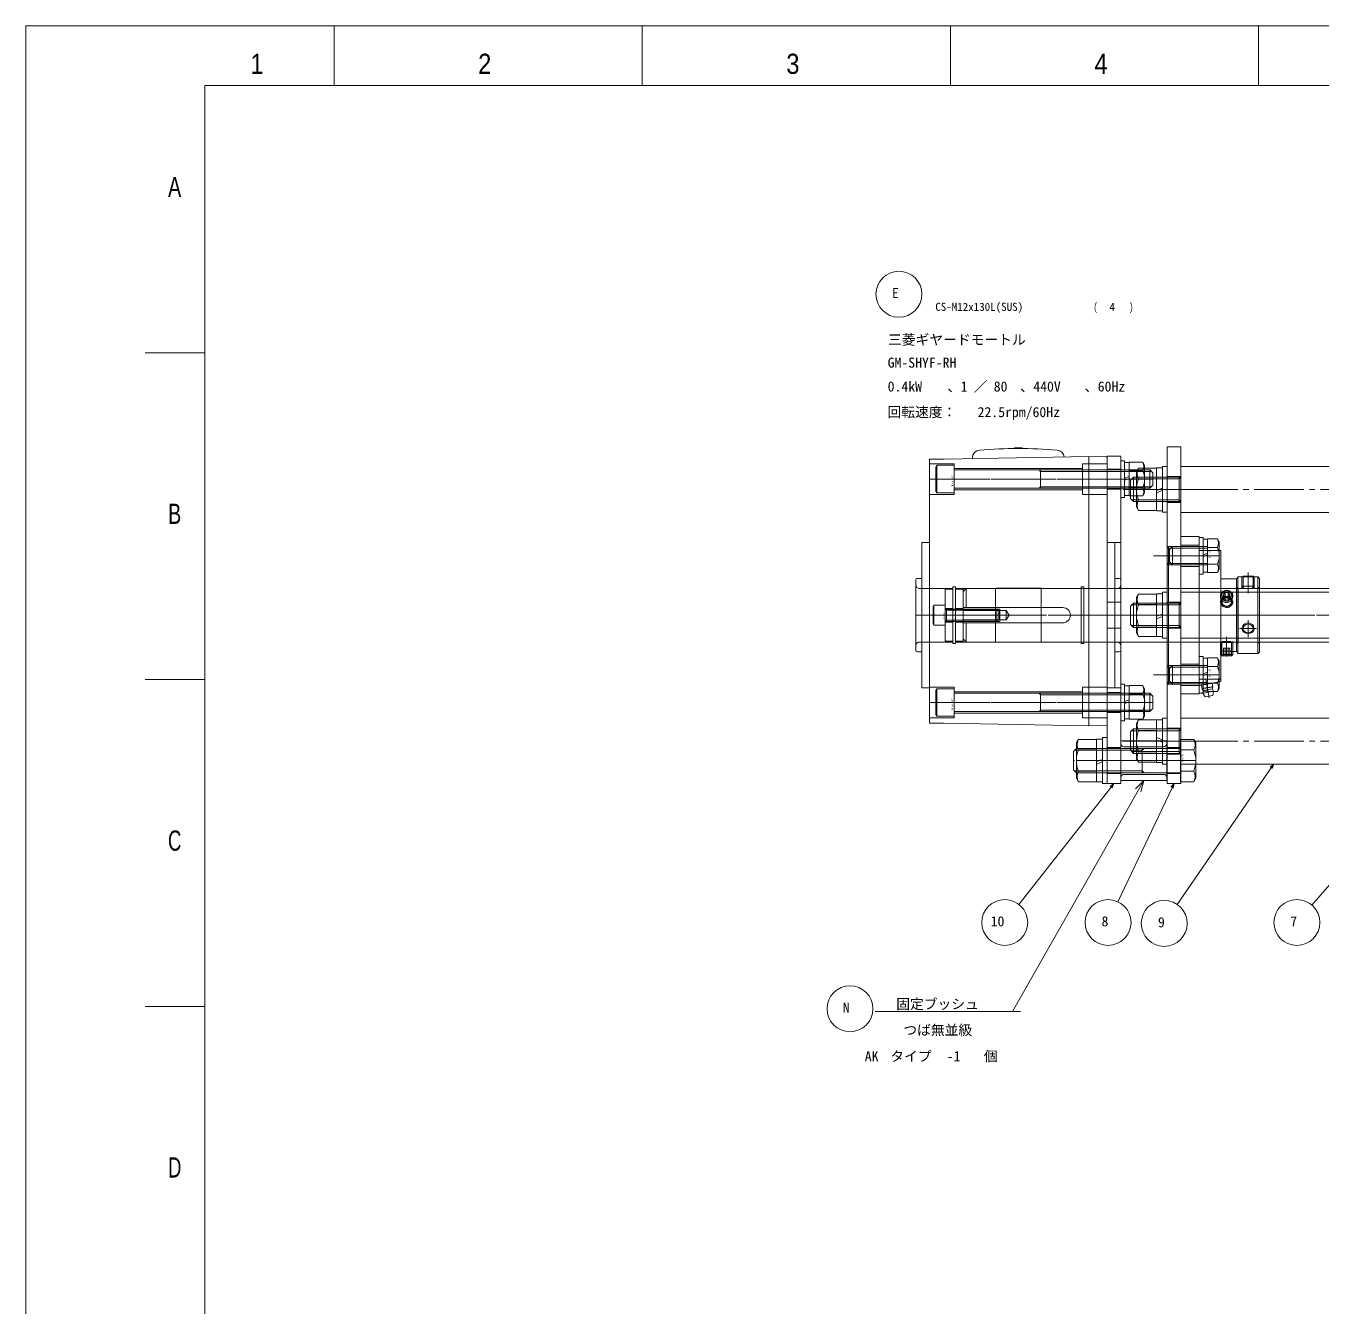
# Model space of a CAD drawing. Units: millimetres at full size. Extents: x -19442 to 19442, y -5866 to 5866.
# Drawn here: x 11191 to 12038, y -1319 to -482 of the extents above; entities that cross this region are included whole.
import ezdxf
from ezdxf.enums import TextEntityAlignment as Align

# ---------------------------------------------------------------- set-up
doc = ezdxf.new("R2010")
doc.units = ezdxf.units.MM
doc.header["$LTSCALE"] = 3.6
doc.linetypes.add('CHAIN2', pattern=[12, 9, -1, 1, -1])
for name, color, linetype, lineweight in [('0-5_08_DIM', 3, 'Continuous', 9), ('0-6_0', 2, 'Continuous', 9), ('0-8_03_かくれ線', 5, 'Continuous', 9), ('0-9_04_中心線', 4, 'CHAIN2', 9), ('0-C_01_外形線', 134, 'Continuous', 9), ('0-D_02_細線', 6, 'Continuous', 9), ('1-2_Defpoints', 134, 'Continuous', 9), ('1-3_99_図枠', 134, 'Continuous', 9)]:
    doc.layers.add(name, color=color, linetype=linetype, lineweight=lineweight)
doc.layers.add('0-A_07_TEXT', color=2, linetype='Continuous')
doc.styles.add('ＭＳ ゴシック', font='')
doc.styles.add('ＭＳ Ｐゴシック', font='')
doc.styles.get('ＭＳ ゴシック').set_extended_font_data('MS Gothic')
doc.styles.get('ＭＳ Ｐゴシック').set_extended_font_data('MS PGothic')

# ---------------------------------------------------------------- blocks, each defined once
blk = doc.blocks.new('U33')
at = {"layer": '0-A_07_TEXT', "color": 13, "style": 'ＭＳ ゴシック', "width": 0.65}
for s, p in [('(', (44.945, 0.948)), (')', (54.715, 0.948))]:
    blk.add_text(s, height=2.199, dxfattribs=at).set_placement(p, align=Align.BOTTOM_LEFT)
blk = doc.blocks.new('GM-SHYF-RH 0.4kW、1／160、＊＊V、60Hzc_1')
at = {"layer": '0-6_0'}
for p, q in [((0, -15.771), (0, 72.01)), ((12, 72.22), (106.5, 70.57)), ((106.5, 70.57), (116, 70.57)), ((116, 70.57), (116, -15.771)), ((121, 47.5), (116, 47.5)), ((121, 47.5), (121, -47.5)), ((124, 24), (121, 24)), ((125, -23), (125, 23)), ((12, -15.771), (12, -103.763)), ((116, -15.771), (116, -102.113)), ((124, -24), (121, -24)), ((121, -47.5), (116, -47.5)), ((0.5, -103.562), (12, -103.763)), ((12, -103.762), (106.5, -102.113)), ((55.5, -109.5), (55.5, -108.989)), ((55.5, -109.5), (60.5, -109.5)), ((60.5, -109.5), (60.5, -108.989)), ((88, -102.939), (88, -102.436)), ((106.5, -102.113), (116, -102.113))]:
    blk.add_line(p, q, dxfattribs=at)
for points in [[(0, 72.01), (12, 72.22), (12, -15.771)], [(0, -15.771), (0, -103.053), (0.5, -103.562)]]:
    blk.add_lwpolyline(points, dxfattribs=at)
for centre, radius, start, end in [((124, 23), 1, 0, 90), ((124, -23), 1, 270, 0), ((33, -102.939), 5, 186.2447, 265.13859), ((58, 191), 300, 265.13859, 270), ((58, 191), 300, 270, 274.86141), ((83, -102.939), 5, 274.86141, 0)]:
    blk.add_arc(centre, radius, start, end, dxfattribs=at)
at = {"layer": '0-8_03_かくれ線'}
for p, q in [((16, 64), (100, 64)), ((-5, -47.5), (-5, 47.5)), ((-5, 47.5), (0, 47.5)), ((16, 50), (100, 50)), ((-9, -23), (-9, 23)), ((-8, 24), (-5, 24)), ((15.25, 17.5), (-6.5, 17.5)), ((17, 18.5), (15.25, 18.5)), ((15.25, 18.5), (15.25, -18.5)), ((17, 18.5), (17, -18.5)), ((17, 17.5), (43, 17.5)), ((43, 17.7), (73, 17.7)), ((73, 17.7), (73, -17.7)), ((73, 17.5), (99, 17.5)), ((99, 18.5), (100.75, 18.5)), ((99, 18.5), (99, -18.5)), ((100.75, 18.5), (100.75, -18.5)), ((100.75, 17.5), (122.5, 17.5)), ((-8, -24), (-5, -24)), ((15.25, -17.5), (-6.5, -17.5)), ((17, -18.5), (15.25, -18.5)), ((17, -17.5), (43, -17.5)), ((73, -17.5), (99, -17.5)), ((99, -18.5), (100.75, -18.5)), ((100.75, -17.5), (122.5, -17.5)), ((-5, -47.5), (0, -47.5)), ((16, -82), (100, -82)), ((16, -96), (100, -96))]:
    blk.add_line(p, q, dxfattribs=at)
for points in [[(0, 67), (16, 67), (16, 47), (0, 47)], [(116, 67), (100, 67), (100, 47), (116, 47)], [(43, 17.7), (43, -17.7), (73, -17.7)], [(0, -79), (16, -79), (16, -99), (0, -99)], [(116, -79), (100, -79), (100, -99), (116, -99)]]:
    blk.add_lwpolyline(points, dxfattribs=at)
for centre, radius, start, end in [((-8, 23), 1, 90, 180), ((-6.5, 20), 2.5, 180, 270), ((122.5, 20), 2.5, 270, 0), ((-6.5, -20), 2.5, 90, 180), ((-8, -23), 1, 180, 270), ((122.5, -20), 2.5, 0, 90)]:
    blk.add_arc(centre, radius, start, end, dxfattribs=at)
at = {"layer": '0-9_04_中心線'}
for p, q in [((-2.543, 57), (118.757, 57)), ((125, 0), (-9, 0)), ((-2.543, -89), (118.757, -89))]:
    blk.add_line(p, q, dxfattribs=at)
blk = doc.blocks.new('AM_BALLOON1')
at = {"layer": '0-5_08_DIM'}
blk.add_circle((0, 0), 5, dxfattribs=at)
blk = doc.blocks.new('_Open30')
at = {"layer": '0-5_08_DIM', "color": 4}
blk.add_line((0, 0), (-1, 0), dxfattribs=at)
blk.add_lwpolyline([(-1, 0.26795), (0, 0), (-1, -0.26795)], dxfattribs=at)

msp = doc.modelspace()

# ---------------------------------------------------------------- linework, layer by layer
at = {"layer": '0-5_08_DIM'}
for p, q in [((12005.171, -966.663), (11943.714, -1055.995)), ((11900.521, -979.27), (11840.232, -1056.015)), ((11940.339, -979.621), (11904.93, -1054.254)), ((12098.661, -979.179), (12031.722, -1056.468))]:
    msp.add_line(p, q, dxfattribs=at)
at = {"layer": '0-5_08_DIM', "color": 2}
msp.add_line((11746.234, -1126.022), (11841.343, -1126.022), dxfattribs=at)
msp.add_lwpolyline([(11918.173, -981.434), (11836.114, -1126.022), (11835.034, -1126.022)], dxfattribs=at)
at = {"layer": '0-6_0', "color": 134}
for p, q in [((11913.125, -790.647), (11913.125, -788.889)), ((11915.125, -792.647), (11913.125, -790.647)), ((11915.125, -792.647), (11915.125, -788.889)), ((11917.125, -792.647), (11915.125, -792.647)), ((11915.125, -858.919), (11913.125, -860.919)), ((11913.125, -872.919), (11913.125, -860.919)), ((11917.125, -858.919), (11915.125, -858.919)), ((11915.125, -874.919), (11915.125, -858.919)), ((11915.125, -874.919), (11913.125, -872.919)), ((11917.125, -874.919), (11915.125, -874.919)), ((11915.125, -941.192), (11913.125, -943.192)), ((11913.125, -943.192), (11913.125, -948.919)), ((11915.125, -941.192), (11915.125, -948.919)), ((11917.125, -941.192), (11915.125, -941.192)), ((12096.125, -964.192), (11956.125, -964.192))]:
    msp.add_line(p, q, dxfattribs=at)
for points in [[(11937.125, -756.911), (11937.125, -976.911), (11946.125, -976.911), (11946.125, -756.911)], [(11897.875, -762.911), (11897.875, -976.911), (11906.875, -976.911), (11906.875, -762.911)], [(11897.875, -762.911), (11897.875, -976.911), (11906.875, -976.911), (11906.875, -762.911)], [(11909.374, -765.911), (11906.874, -765.911), (11906.874, -789.911), (11909.374, -789.911)], [(12096.125, -769.647), (11946.125, -769.647), (11946.125, -799.647), (12096.125, -799.647)], [(12096.125, -851.919), (11946.125, -851.919), (11946.125, -881.919), (12096.125, -881.919)], [(11909.375, -911.911), (11906.875, -911.911), (11906.875, -935.911), (11909.375, -935.911)], [(11906.875, -974.911), (11936.875, -974.911), (11936.875, -948.911), (11906.875, -948.911)]]:
    msp.add_lwpolyline(points, close=True, dxfattribs=at)
msp.add_lwpolyline([(11946.125, -964.192), (11946.125, -934.192), (12096.125, -934.192), (12096.125, -964.192)], dxfattribs=at)
at = {"layer": '0-8_03_かくれ線'}
for p, q in [((11786.574, -768.911), (11785.874, -770.123)), ((11785.874, -770.123), (11785.874, -785.699)), ((11786.574, -768.911), (11786.574, -786.911)), ((11797.874, -768.911), (11786.574, -768.911)), ((11797.874, -768.911), (11797.874, -786.911)), ((11918.485, -770.782), (11917.125, -773.139)), ((11918.485, -770.782), (11922.875, -770.782)), ((11797.874, -771.911), (11922.374, -771.911)), ((11854.456, -772.911), (11853.456, -771.911)), ((11854.456, -771.911), (11854.456, -783.911)), ((11854.456, -772.911), (11922.374, -772.911)), ((11906.875, -771.411), (11897.875, -771.411)), ((11906.875, -771.411), (11897.875, -771.411)), ((11915.125, -776.647), (11913.125, -778.647)), ((11913.125, -788.889), (11913.125, -778.647)), ((11917.125, -777.847), (11913.925, -777.847)), ((11917.125, -776.647), (11915.125, -776.647)), ((11915.125, -788.889), (11915.125, -776.647)), ((11917.125, -788.881), (11917.125, -773.139)), ((11946.125, -776.647), (11917.125, -776.647)), ((11944.925, -777.847), (11917.125, -777.847)), ((11922.875, -777.71), (11918.485, -777.71)), ((11937.125, -776.139), (11946.125, -776.139)), ((11944.925, -776.647), (11944.925, -792.647)), ((11944.925, -777.847), (11946.125, -776.647)), ((11786.574, -786.911), (11785.874, -785.699)), ((11797.874, -786.911), (11786.574, -786.911)), ((11797.874, -783.911), (11922.374, -783.911)), ((11854.456, -782.911), (11853.456, -783.911)), ((11854.456, -782.911), (11922.374, -782.911)), ((11906.875, -784.411), (11897.875, -784.411)), ((11906.875, -784.411), (11897.875, -784.411)), ((11944.925, -791.447), (11917.125, -791.447)), ((11946.125, -792.647), (11917.125, -792.647)), ((11937.125, -793.139), (11946.125, -793.139)), ((11944.925, -791.447), (11946.125, -792.647)), ((11906.875, -819.411), (11897.875, -819.411)), ((11906.875, -819.411), (11897.875, -819.411)), ((11946.125, -821.02), (11958.125, -821.02)), ((11937.125, -821.919), (11946.125, -821.919)), ((11937.125, -822.02), (11946.125, -822.02)), ((11937.125, -823.02), (11946.125, -823.02)), ((11946.125, -821.911), (11938.125, -821.911)), ((11940.625, -822.02), (11938.625, -824.02)), ((11938.625, -832.02), (11938.625, -824.02)), ((11963.625, -823.02), (11939.625, -823.02)), ((11963.625, -822.02), (11940.625, -822.02)), ((11940.625, -834.02), (11940.625, -822.02)), ((11971.125, -824.511), (11958.125, -824.511)), ((11937.125, -833.02), (11946.125, -833.02)), ((11937.125, -834.02), (11946.125, -834.02)), ((11940.625, -834.02), (11938.625, -832.02)), ((11963.625, -833.02), (11939.625, -833.02)), ((11963.625, -834.02), (11940.625, -834.02)), ((11946.125, -835.02), (11958.125, -835.02)), ((11986.025, -849.411), (11986.025, -841.911)), ((11986.791, -849.411), (11986.791, -841.911)), ((11993.258, -849.411), (11993.258, -841.911)), ((11994.025, -841.911), (11994.025, -849.411)), ((11805.876, -849.411), (11803.876, -851.411)), ((11803.876, -851.411), (11803.876, -882.411)), ((12183.877, -849.411), (11805.876, -849.411)), ((11805.876, -861.911), (11805.876, -849.411)), ((11946.125, -851.911), (11946.125, -881.911)), ((11958.125, -851.911), (11958.125, -881.911)), ((11972.025, -854.044), (11972.025, -855.049)), ((11972.125, -851.911), (11972.125, -881.911)), ((11974.004, -853.661), (11975.014, -852.145)), ((11975.014, -855.176), (11974.004, -853.661)), ((11974.004, -856.161), (11975.014, -854.645)), ((11975.014, -852.145), (11977.035, -852.145)), ((11975.014, -854.645), (11975.014, -852.145)), ((11975.014, -855.176), (11977.035, -855.176)), ((11975.014, -857.676), (11975.014, -855.176)), ((11977.035, -852.145), (11978.045, -853.661)), ((11978.045, -853.661), (11977.035, -855.176)), ((11977.035, -854.645), (11978.045, -856.161)), ((11977.035, -857.676), (11977.035, -855.176)), ((11978.045, -856.161), (11978.045, -853.661)), ((11980.025, -855.05), (11980.025, -854.044)), ((11982.525, -851.911), (11982.525, -881.911)), ((11982.525, -851.911), (11982.525, -881.911)), ((11983.391, -851.911), (11983.391, -881.911)), ((11983.525, -849.411), (11983.525, -884.411)), ((11994.025, -847.911), (11986.025, -847.911)), ((11987.525, -849.411), (11986.025, -847.911)), ((11992.525, -849.411), (11994.025, -847.911)), ((11996.525, -849.411), (11997.525, -848.411)), ((11996.525, -849.411), (11996.525, -884.411)), ((11996.525, -851.911), (11996.525, -881.911)), ((11997.525, -881.911), (11997.525, -851.911)), ((11784.624, -860.411), (11784.124, -861.277)), ((11784.124, -861.277), (11784.124, -872.545)), ((11784.624, -860.411), (11784.624, -873.411)), ((11792.124, -860.411), (11784.624, -860.411)), ((11792.124, -860.411), (11792.124, -873.411)), ((11792.124, -862.411), (11797.124, -862.411)), ((11792.874, -863.661), (11792.124, -862.911)), ((11792.874, -862.911), (11792.874, -870.911)), ((11792.874, -863.661), (11826.674, -863.661)), ((11798.876, -862.411), (11803.876, -862.411)), ((11868.876, -861.911), (11803.876, -861.911)), ((11827.877, -862.911), (11803.877, -862.911)), ((11825.924, -862.911), (11825.924, -870.911)), ((11827.124, -864.111), (11827.124, -869.711)), ((11827.877, -870.911), (11827.877, -862.911)), ((11831.877, -863.911), (11833.879, -866.911)), ((11906.875, -858.411), (11897.875, -858.411)), ((11906.875, -858.411), (11897.875, -858.411)), ((11946.125, -858.919), (11917.125, -858.919)), ((11944.925, -860.119), (11917.125, -860.119)), ((11937.125, -858.411), (11946.125, -858.411)), ((11944.925, -858.919), (11944.925, -874.919)), ((11944.925, -860.119), (11946.125, -858.919)), ((11977.035, -857.676), (11975.014, -857.676)), ((11978.045, -856.161), (11977.035, -857.676)), ((11784.624, -873.411), (11784.124, -872.545)), ((11792.874, -870.161), (11792.124, -870.911)), ((11792.124, -871.411), (11797.124, -871.411)), ((11792.874, -870.161), (11826.674, -870.161)), ((11798.876, -871.411), (11803.876, -871.411)), ((11831.877, -869.911), (11803.877, -869.911)), ((11827.877, -870.911), (11803.877, -870.911)), ((11868.876, -871.911), (11803.877, -871.911)), ((11805.876, -871.911), (11805.876, -884.411)), ((11833.879, -866.911), (11831.877, -869.911)), ((11792.124, -873.411), (11784.624, -873.411)), ((11906.875, -875.411), (11897.875, -875.411)), ((11906.875, -875.411), (11897.875, -875.411)), ((11944.925, -873.719), (11917.125, -873.719)), ((11946.125, -874.919), (11917.125, -874.919)), ((11937.125, -875.411), (11946.125, -875.411)), ((11944.925, -873.719), (11946.125, -874.919)), ((11803.876, -882.411), (11805.876, -884.411)), ((12186.125, -884.411), (11805.876, -884.411)), ((11972.025, -884.411), (11972.408, -884.794)), ((11972.025, -890.636), (11972.025, -884.411)), ((11972.792, -884.411), (11972.408, -884.794)), ((11979.641, -884.794), (11972.408, -884.794)), ((11972.792, -890.52), (11972.792, -884.411)), ((11974.004, -888.411), (11974.004, -893.411)), ((11978.045, -888.411), (11974.004, -888.411)), ((11975.014, -888.411), (11975.014, -893.411)), ((11977.035, -888.411), (11977.035, -893.411)), ((11978.045, -888.411), (11978.045, -893.411)), ((11979.641, -884.794), (11979.258, -884.411)), ((11979.258, -890.52), (11979.258, -884.411)), ((11979.641, -884.794), (11980.025, -884.411)), ((11980.025, -890.636), (11980.025, -884.411)), ((11996.525, -884.411), (11997.525, -885.411)), ((11972.025, -890.636), (11972.112, -890.621)), ((11972.025, -890.636), (11972.025, -892.644)), ((11972.025, -892.644), (11972.125, -892.744)), ((11972.025, -892.644), (11972.125, -892.644)), ((11976.264, -890.298), (11975.912, -890.297)), ((11937.125, -899.802), (11946.125, -899.802)), ((11937.125, -900.802), (11946.125, -900.802)), ((11940.625, -899.802), (11938.625, -901.802)), ((11938.625, -909.802), (11938.625, -901.802)), ((11963.625, -900.802), (11939.625, -900.802)), ((11963.625, -899.802), (11940.625, -899.802)), ((11940.625, -911.802), (11940.625, -899.802)), ((11958.125, -898.802), (11946.125, -898.802)), ((11786.575, -914.911), (11785.875, -916.123)), ((11786.575, -914.911), (11786.575, -932.911)), ((11797.875, -914.911), (11786.575, -914.911)), ((11797.875, -914.911), (11797.875, -932.911)), ((11906.875, -914.411), (11897.875, -914.411)), ((11906.875, -914.411), (11897.875, -914.411)), ((11937.125, -910.802), (11946.125, -910.802)), ((11937.125, -911.802), (11946.125, -911.802)), ((11937.125, -911.902), (11946.125, -911.902)), ((11940.625, -911.802), (11938.625, -909.802)), ((11963.625, -910.802), (11939.625, -910.802)), ((11963.625, -911.802), (11940.625, -911.802)), ((11958.125, -912.802), (11946.125, -912.802)), ((11971.125, -908.642), (11958.125, -908.642)), ((11958.125, -912.802), (11971.125, -910.487)), ((11960.002, -914.926), (11959.578, -912.523)), ((11960.002, -914.926), (11966.895, -913.711)), ((11963.079, -912.223), (11963.394, -914.011)), ((11966.471, -911.308), (11966.895, -913.711)), ((11966.573, -914.996), (11966.895, -913.711)), ((11785.875, -916.123), (11785.875, -931.699)), ((11797.875, -917.911), (11922.375, -917.911)), ((11854.457, -918.911), (11853.457, -917.911)), ((11854.457, -917.911), (11854.457, -929.911)), ((11854.457, -918.911), (11922.375, -918.911)), ((11906.875, -917.411), (11897.875, -917.411)), ((11906.875, -917.411), (11897.875, -917.411)), ((11960.743, -916.024), (11960.555, -917.834)), ((11967.37, -916.633), (11966.573, -914.996)), ((11786.575, -932.911), (11785.875, -931.699)), ((11797.875, -929.911), (11922.375, -929.911)), ((11854.457, -928.911), (11853.457, -929.911)), ((11854.457, -928.911), (11922.375, -928.911)), ((11906.875, -930.411), (11897.875, -930.411)), ((11906.875, -930.411), (11897.875, -930.411)), ((11797.875, -932.911), (11786.575, -932.911)), ((11946.125, -941.192), (11917.125, -941.192)), ((11944.925, -942.392), (11917.125, -942.392)), ((11937.125, -940.683), (11946.125, -940.683)), ((11944.925, -957.192), (11944.925, -941.192)), ((11944.925, -942.392), (11946.125, -941.192)), ((11945.875, -953.911), (11877.875, -953.911)), ((11877.875, -969.911), (11877.875, -953.911)), ((11920.875, -955.111), (11877.875, -955.111)), ((11906.875, -953.411), (11897.875, -953.411)), ((11906.875, -953.411), (11897.875, -953.411)), ((11908.875, -952.911), (11934.875, -952.911)), ((11913.125, -955.192), (11913.125, -948.919)), ((11915.125, -957.192), (11913.125, -955.192)), ((11917.125, -955.992), (11913.925, -955.992)), ((11915.125, -957.192), (11915.125, -948.919)), ((11917.125, -957.192), (11915.125, -957.192)), ((11917.125, -948.911), (11917.125, -960.683)), ((11944.925, -955.992), (11917.125, -955.992)), ((11946.125, -957.192), (11917.125, -957.192)), ((11930.125, -956.112), (11918.485, -956.112)), ((11920.875, -953.911), (11920.875, -969.911)), ((11920.875, -955.111), (11922.075, -953.911)), ((11930.125, -963.183), (11930.125, -948.911)), ((11934.125, -949.983), (11931.178, -948.911)), ((11934.125, -964.183), (11934.125, -948.911)), ((11937.125, -948.911), (11937.125, -964.183)), ((11937.125, -953.411), (11946.125, -953.411)), ((11944.925, -955.992), (11946.125, -957.192)), ((11918.485, -963.04), (11917.125, -960.683)), ((11930.125, -963.04), (11918.485, -963.04)), ((11934.125, -963.183), (11930.125, -963.183)), ((11934.125, -964.183), (11937.125, -964.183)), ((11937.125, -957.683), (11946.125, -957.683)), ((11956.125, -964.192), (11946.125, -964.192)), ((11920.875, -968.711), (11877.875, -968.711)), ((11945.875, -969.911), (11877.875, -969.911)), ((11906.875, -970.411), (11897.875, -970.411)), ((11906.875, -970.411), (11897.875, -970.411)), ((11908.875, -970.911), (11934.875, -970.911)), ((11920.875, -968.711), (11922.075, -969.911)), ((11937.125, -970.411), (11946.125, -970.411))]:
    msp.add_line(p, q, dxfattribs=at)
for points in [[(11938.125, -821.911), (11938.125, -911.911), (11946.125, -911.911)], [(11980.025, -855.049), (11980.001, -854.673), (11979.873, -854.118), (11979.64, -853.598), (11979.306, -853.123), (11978.881, -852.707), (11978.37, -852.354), (11977.792, -852.077), (11977.163, -851.884), (11976.5, -851.776), (11975.831, -851.758), (11975.168, -851.827), (11974.534, -851.98), (11973.941, -852.215), (11973.401, -852.53), (11972.935, -852.917), (11972.551, -853.373), (11972.266, -853.883), (11972.09, -854.432), (11972.025, -855.009), (11972.025, -855.048), (11972.073, -855.588), (11972.23, -856.162), (11972.493, -856.711), (11972.852, -857.22), (11973.304, -857.678), (11973.833, -858.065), (11974.428, -858.367), (11975.07, -858.573), (11975.544, -858.655), (11976.025, -858.682)], [(11972.12, -857.42), (11972.291, -856.948), (11972.575, -856.466), (11972.958, -856.032), (11973.424, -855.662), (11973.974, -855.357), (11974.584, -855.131), (11975.233, -854.988), (11975.906, -854.93), (11976.566, -854.956), (11977.21, -855.064), (11977.819, -855.25), (11978.378, -855.511), (11978.884, -855.851), (11979.31, -856.26), (11979.649, -856.736), (11979.883, -857.264), (11979.989, -857.705), (11980.025, -858.161)], [(11975.014, -857.676), (11974.004, -856.161), (11974.004, -853.661)], [(11975.014, -854.645), (11977.035, -854.645), (11977.035, -852.145)], [(11976.025, -858.682), (11976.691, -858.629), (11977.338, -858.472), (11977.947, -858.216), (11978.503, -857.872), (11978.993, -857.446), (11979.401, -856.955), (11979.714, -856.412), (11979.922, -855.837), (11980.017, -855.253), (11980.025, -855.049)], [(11996.525, -849.411), (11983.525, -849.411), (11982.525, -848.411)], [(11792.124, -862.911), (11825.924, -862.911), (11827.124, -864.111)], [(11831.877, -869.911), (11831.877, -863.911), (11803.877, -863.911)], [(11972.025, -858.161), (11972.045, -857.813), (11972.106, -857.474), (11972.12, -857.42)], [(11972.11, -858.884), (11972.059, -858.616), (11972.025, -858.161)], [(11980.025, -858.161), (11979.969, -858.74), (11979.806, -859.315), (11979.539, -859.867), (11979.177, -860.38), (11978.722, -860.844), (11978.191, -861.236), (11977.591, -861.544), (11976.944, -861.752), (11976.281, -861.848), (11975.61, -861.836), (11974.965, -861.716), (11974.349, -861.497), (11973.775, -861.182), (11973.262, -860.787), (11972.816, -860.31), (11972.46, -859.779), (11972.205, -859.207), (11972.11, -858.884)], [(11792.124, -870.911), (11825.924, -870.911), (11827.124, -869.711)], [(11980.025, -884.411), (11979.971, -884.399), (11979.806, -884.362), (11979.543, -884.307), (11979.177, -884.237), (11978.729, -884.161), (11978.191, -884.085), (11977.6, -884.02), (11976.944, -883.972), (11976.291, -883.95), (11975.61, -883.953), (11974.974, -883.98), (11974.349, -884.03), (11973.782, -884.095), (11973.262, -884.17), (11972.821, -884.246), (11972.46, -884.317), (11972.207, -884.37), (11972.059, -884.403), (11972.025, -884.411)], [(11996.525, -884.411), (11983.525, -884.411), (11982.525, -885.411)], [(11961.301, -912.219), (11961.179, -912.243), (11960.782, -912.343), (11960.394, -912.476), (11959.632, -912.831)], [(11959.947, -914.618), (11960.389, -914.671), (11960.831, -914.693), (11961.28, -914.678), (11961.725, -914.622), (11961.847, -914.599), (11962.244, -914.499), (11962.633, -914.366), (11963.394, -914.011)], [(11960.002, -914.926), (11960.743, -916.024), (11966.573, -914.996)], [(11964.748, -911.612), (11964.626, -911.635), (11964.229, -911.735), (11963.84, -911.868), (11963.079, -912.223), (11962.637, -912.171), (11962.195, -912.149), (11961.746, -912.163), (11961.301, -912.219)], [(11963.394, -914.011), (11963.836, -914.063), (11964.278, -914.085), (11964.727, -914.071), (11965.172, -914.015), (11965.294, -913.991), (11965.691, -913.891), (11966.079, -913.758), (11966.841, -913.403)], [(11966.526, -911.616), (11966.084, -911.563), (11965.642, -911.541), (11965.193, -911.556), (11964.748, -911.612)], [(11966.583, -916.771), (11967.37, -916.633), (11967.349, -916.771)]]:
    msp.add_lwpolyline(points, dxfattribs=at)
for points in [[(11792.124, -883.911), (11797.124, -883.911), (11797.124, -849.911), (11792.124, -849.911)], [(11798.876, -883.911), (11803.876, -883.911), (11803.876, -849.911), (11798.876, -849.911)]]:
    msp.add_lwpolyline(points, close=True, dxfattribs=at)
for centre, radius, start, end in [((11924.485, -774.246), 6.928, 150.00001, 209.99999), ((11935.446, -784.639), 18.321, 157.78075, 193.38766), ((11868.876, -866.911), 5, 0, 90), ((11868.876, -866.911), 5, 270, 0), ((11908.875, -950.911), 2, 180, 270), ((11935.446, -949.183), 18.321, 179.14815, 202.21925), ((11924.485, -959.576), 6.928, 150.00001, 209.99999), ((11934.875, -950.911), 2, 270, 0), ((11908.875, -972.911), 2, 90, 180), ((11934.875, -972.911), 2, 0, 90)]:
    msp.add_arc(centre, radius, start, end, dxfattribs=at)
for centre, major_axis, ratio, start_param, end_param in [((11976.025, -854.044), (-4, 0), 0.866025, 6.05911, 6.2831853), ((11976.025, -854.044), (-4, 0), 0.866025, 0, 1.5707963), ((11976.025, -854.044), (-4, 0), 0.866025, 3.1415927, 6.05911), ((11976.025, -854.044), (-4, 0), 0.866025, 1.5707963, 3.1415927), ((11990.025, -875.661), (4, 0), 0.923935, 6.2831853, 9.424778), ((11990.025, -875.661), (4, 0), 0.808116, 3.1415927, 6.2831853), ((11990.025, -875.661), (-3.324, 0), 0.91394, 3.1415927, 6.2831853), ((11990.025, -875.661), (3.324, 0), 0.818111, 3.1415927, 6.2831853)]:
    msp.add_ellipse(centre, major_axis=major_axis, ratio=ratio, start_param=start_param, end_param=end_param, dxfattribs=at)
for centre, major_axis in [((11976.025, -858.161), (-4, 0)), ((11976.025, -857.969), (3.616, 0)), ((11976.025, -853.661), (3.233, 0)), ((11976.025, -858.161), (3.233, 0))]:
    msp.add_ellipse(centre, major_axis=major_axis, ratio=0.866025, dxfattribs=at)
at = {"layer": '0-9_04_中心線'}
for p, q in [((11785.874, -777.911), (11927.874, -777.911)), ((11915.875, -777.911), (11888.875, -777.911)), ((11915.875, -777.911), (11888.875, -777.911)), ((11922.374, -777.911), (11906.874, -777.911)), ((12156.125, -784.647), (11908.125, -784.647)), ((11955.125, -784.639), (11928.125, -784.639)), ((11934.125, -784.639), (11937.125, -784.639)), ((11955.125, -828.012), (11928.125, -828.012)), ((11971.125, -828.02), (11938.625, -828.02)), ((11958.725, -828.02), (11945.525, -828.02)), ((11960.625, -828.02), (11958.125, -828.02)), ((11990.025, -838.911), (11990.025, -852.411)), ((11784.124, -866.911), (11827.124, -866.911)), ((11789.624, -866.911), (11799.624, -866.911)), ((13283.876, -866.911), (11793.876, -866.911)), ((11796.376, -866.911), (11806.376, -866.911)), ((11915.875, -866.911), (11888.875, -866.911)), ((11915.875, -866.911), (11888.875, -866.911)), ((12156.125, -866.919), (11908.125, -866.919)), ((11955.125, -866.911), (11928.125, -866.911)), ((11934.125, -866.911), (11937.125, -866.911)), ((11935.905, -866.911), (11984.745, -866.911)), ((11979.525, -866.911), (12000.525, -866.911)), ((11990.025, -870.161), (11990.025, -881.161)), ((11976.025, -893.861), (11976.025, -880.95)), ((11984.525, -875.661), (11995.525, -875.661)), ((11955.125, -905.81), (11928.125, -905.81)), ((11971.125, -905.802), (11938.625, -905.802)), ((11958.725, -905.802), (11945.525, -905.802)), ((11960.625, -905.802), (11958.125, -905.802)), ((11962.476, -908.803), (11964.622, -920.973)), ((11785.875, -923.911), (11927.875, -923.911)), ((11915.875, -923.911), (11888.875, -923.911)), ((11915.875, -923.911), (11888.875, -923.911)), ((11922.375, -923.911), (11906.875, -923.911)), ((12156.125, -949.192), (11908.125, -949.192)), ((11955.125, -949.183), (11928.125, -949.183)), ((11934.125, -949.183), (11937.125, -949.183)), ((11955.875, -961.911), (11875.875, -961.911)), ((11915.875, -961.911), (11888.875, -961.911)), ((11915.875, -961.911), (11888.875, -961.911)), ((11894.875, -961.911), (11897.875, -961.911)), ((11901.875, -961.911), (11941.875, -961.911)), ((11955.125, -961.911), (11928.125, -961.911))]:
    msp.add_line(p, q, dxfattribs=at)
for points in [[(11917.125, -784.639), (11930.125, -784.639), (11934.125, -784.639)], [(11917.125, -866.911), (11930.125, -866.911), (11934.125, -866.911)], [(11917.125, -949.183), (11930.125, -949.183), (11934.125, -949.183)], [(11877.875, -961.911), (11890.875, -961.911), (11894.875, -961.911)]]:
    msp.add_lwpolyline(points, dxfattribs=at)
at = {"layer": '0-C_01_外形線'}
for p, q in [((11909.374, -777.311), (11909.374, -767.161)), ((11912.374, -767.161), (11909.374, -767.161)), ((11912.374, -766.941), (11921.236, -766.941)), ((11912.374, -788.881), (11912.374, -766.941)), ((11912.374, -776.219), (11912.374, -767.161)), ((11921.236, -766.941), (11922.374, -768.911)), ((11922.374, -786.911), (11922.374, -768.911)), ((11930.125, -770.782), (11922.875, -770.782)), ((11930.125, -770.639), (11930.125, -785.294)), ((11934.125, -770.639), (11930.125, -770.639)), ((11934.125, -770.639), (11934.125, -783.839)), ((11937.125, -799.639), (11937.125, -769.639)), ((11909.374, -777.311), (11912.374, -776.219)), ((11909.374, -778.511), (11912.374, -777.419)), ((11909.374, -788.661), (11909.374, -778.511)), ((11912.374, -772.426), (11921.236, -772.426)), ((11912.374, -788.661), (11912.374, -777.419)), ((11922.374, -771.911), (11925.874, -771.911)), ((11930.125, -777.71), (11922.875, -777.71)), ((11925.874, -771.911), (11927.874, -773.911)), ((11925.874, -771.911), (11925.874, -783.911)), ((11927.874, -773.911), (11927.874, -781.911)), ((11912.374, -783.396), (11921.236, -783.396)), ((11921.236, -788.881), (11922.374, -786.911)), ((11922.374, -783.911), (11925.874, -783.911)), ((11925.874, -783.911), (11927.874, -781.911)), ((11934.125, -783.839), (11930.125, -785.294)), ((11934.125, -785.439), (11930.125, -786.894)), ((11930.125, -786.894), (11930.125, -798.639)), ((11934.125, -785.439), (11934.125, -798.639)), ((11909.374, -788.661), (11912.374, -788.661)), ((11912.374, -788.881), (11921.236, -788.881)), ((11917.125, -788.881), (11917.125, -796.139)), ((11918.485, -798.495), (11917.125, -796.139)), ((11930.125, -791.567), (11918.485, -791.567)), ((11930.125, -798.639), (11934.125, -798.639)), ((11934.125, -799.639), (11937.125, -799.639)), ((11958.125, -815.52), (11946.125, -815.52)), ((11946.125, -815.52), (11946.125, -851.911)), ((11958.125, -815.52), (11958.125, -851.911)), ((11958.125, -816.02), (11958.125, -840.02)), ((11960.625, -827.42), (11960.625, -817.27)), ((11963.625, -817.27), (11960.625, -817.27)), ((11963.625, -817.05), (11969.987, -817.05)), ((11963.625, -817.05), (11963.625, -838.99)), ((11963.625, -826.328), (11963.625, -817.27)), ((11969.987, -817.05), (11971.125, -819.02)), ((11971.125, -837.02), (11971.125, -819.02)), ((11960.625, -827.42), (11963.625, -826.328)), ((11960.625, -828.62), (11963.625, -827.528)), ((11960.625, -838.77), (11960.625, -828.62)), ((11963.625, -822.535), (11969.987, -822.535)), ((11963.625, -838.77), (11963.625, -827.528)), ((11972.125, -824.511), (11971.125, -824.511)), ((11972.125, -824.511), (11972.125, -851.911)), ((11963.625, -833.505), (11969.987, -833.505)), ((11969.987, -838.99), (11971.125, -837.02)), ((11960.625, -840.02), (11958.125, -840.02)), ((11960.625, -838.77), (11963.625, -838.77)), ((11963.625, -838.99), (11969.987, -838.99)), ((11982.525, -843.186), (11972.125, -843.186)), ((11982.525, -843.411), (11983.391, -841.911)), ((11982.525, -843.186), (11982.525, -851.911)), ((11982.525, -843.411), (11982.525, -851.911)), ((11996.525, -841.911), (11983.391, -841.911)), ((11983.391, -841.911), (11983.391, -851.911)), ((11986.791, -841.411), (11986.025, -841.854)), ((11994.025, -841.854), (11986.025, -841.854)), ((11986.025, -841.911), (11986.025, -841.854)), ((11986.791, -841.411), (11993.258, -841.411)), ((11994.025, -841.854), (11993.258, -841.411)), ((11994.025, -841.911), (11994.025, -841.854)), ((11996.525, -841.911), (11997.525, -842.911)), ((11996.525, -841.911), (11996.525, -851.911)), ((11997.525, -851.911), (11997.525, -842.911)), ((11918.485, -853.055), (11917.125, -855.411)), ((11917.125, -855.411), (11917.125, -878.411)), ((11930.125, -853.055), (11918.485, -853.055)), ((11930.125, -852.911), (11930.125, -867.567)), ((11934.125, -852.911), (11930.125, -852.911)), ((11934.125, -852.911), (11934.125, -866.111)), ((11937.125, -881.911), (11937.125, -851.911)), ((11930.125, -859.983), (11918.485, -859.983)), ((11934.125, -866.111), (11930.125, -867.567)), ((11934.125, -867.711), (11930.125, -869.167)), ((11930.125, -869.167), (11930.125, -880.911)), ((11934.125, -867.711), (11934.125, -880.911)), ((11918.485, -880.767), (11917.125, -878.411)), ((11930.125, -873.839), (11918.485, -873.839)), ((11930.125, -880.911), (11934.125, -880.911)), ((11934.125, -881.911), (11937.125, -881.911)), ((11946.125, -881.911), (11946.125, -918.302)), ((11958.125, -881.911), (11958.125, -918.302)), ((11982.525, -881.911), (11982.525, -890.636)), ((11982.525, -881.911), (11982.525, -890.411)), ((11983.391, -881.911), (11983.391, -891.911)), ((11996.525, -881.911), (11996.525, -891.911)), ((11997.525, -890.911), (11997.525, -881.911)), ((11958.125, -893.802), (11958.125, -917.802)), ((11960.625, -905.202), (11960.625, -895.052)), ((11963.625, -895.052), (11960.625, -895.052)), ((11963.625, -894.832), (11969.987, -894.832)), ((11963.625, -894.832), (11963.625, -916.771)), ((11963.625, -904.11), (11963.625, -895.052)), ((11969.987, -894.832), (11971.125, -896.802)), ((11971.125, -914.802), (11971.125, -896.802)), ((11972.125, -892.644), (11980.025, -892.644)), ((11972.125, -892.744), (11972.792, -893.411)), ((11980.011, -890.636), (11982.525, -890.636)), ((11980.025, -892.644), (11980.025, -890.634)), ((11982.525, -890.411), (11983.391, -891.911)), ((11996.525, -891.911), (11983.391, -891.911)), ((11996.525, -891.911), (11997.525, -890.911)), ((11960.625, -905.202), (11963.625, -904.11)), ((11960.625, -906.402), (11963.625, -905.31)), ((11960.625, -916.552), (11960.625, -906.402)), ((11963.625, -900.317), (11969.987, -900.317)), ((11963.625, -916.552), (11963.625, -905.31)), ((11909.375, -923.311), (11909.375, -913.161)), ((11912.375, -913.161), (11909.375, -913.161)), ((11912.375, -912.941), (11921.237, -912.941)), ((11912.375, -934.881), (11912.375, -912.941)), ((11912.375, -922.219), (11912.375, -913.161)), ((11921.237, -912.941), (11922.375, -914.911)), ((11922.375, -932.911), (11922.375, -914.911)), ((11963.625, -911.287), (11969.987, -911.287)), ((11969.987, -916.771), (11971.125, -914.802)), ((11971.125, -908.642), (11972.125, -908.642)), ((11909.375, -923.311), (11912.375, -922.219)), ((11909.375, -924.511), (11912.375, -923.419)), ((11912.375, -918.426), (11921.237, -918.426)), ((11912.375, -934.661), (11912.375, -923.419)), ((11922.375, -917.911), (11925.875, -917.911)), ((11925.875, -917.911), (11927.875, -919.911)), ((11925.875, -917.911), (11925.875, -929.911)), ((11927.875, -919.911), (11927.875, -927.911)), ((11946.125, -918.302), (11958.125, -918.302)), ((11960.625, -917.802), (11958.125, -917.802)), ((11960.555, -917.834), (11966.583, -916.771)), ((11960.625, -916.552), (11963.625, -916.552)), ((11963.625, -916.771), (11969.987, -916.771)), ((11966.952, -919.448), (11967.349, -916.771)), ((11909.375, -934.661), (11909.375, -924.511)), ((11912.375, -929.396), (11921.237, -929.396)), ((11922.375, -929.911), (11925.875, -929.911)), ((11925.875, -929.911), (11927.875, -927.911)), ((11909.375, -934.661), (11912.375, -934.661)), ((11912.375, -934.881), (11921.237, -934.881)), ((11918.485, -935.327), (11917.125, -937.683)), ((11917.125, -948.911), (11917.125, -937.683)), ((11930.125, -935.327), (11918.485, -935.327)), ((11921.237, -934.881), (11922.375, -932.911)), ((11930.125, -948.911), (11930.125, -935.183)), ((11930.125, -935.183), (11934.125, -935.183)), ((11934.125, -934.183), (11934.125, -948.911)), ((11934.125, -934.183), (11937.125, -934.183)), ((11934.125, -948.383), (11934.125, -935.183)), ((11937.125, -934.183), (11937.125, -948.911)), ((11879.235, -948.055), (11877.875, -950.411)), ((11890.875, -948.055), (11879.235, -948.055)), ((11890.875, -947.911), (11890.875, -962.567)), ((11894.875, -947.911), (11890.875, -947.911)), ((11894.875, -947.911), (11894.875, -961.111)), ((11897.875, -976.911), (11897.875, -946.911)), ((11930.125, -942.255), (11918.485, -942.255)), ((11934.125, -948.383), (11930.125, -946.927)), ((11931.178, -948.911), (11930.125, -948.527)), ((11945.875, -948.055), (11954.514, -948.055)), ((11945.875, -948.055), (11945.875, -975.767)), ((11954.514, -948.055), (11955.875, -950.411)), ((11877.875, -953.911), (11875.875, -955.911)), ((11875.875, -967.911), (11875.875, -955.911)), ((11877.875, -950.411), (11877.875, -973.411)), ((11890.875, -954.983), (11879.235, -954.983)), ((11945.875, -954.983), (11954.514, -954.983)), ((11955.875, -973.411), (11955.875, -950.411)), ((11894.875, -961.111), (11890.875, -962.567)), ((11894.875, -962.711), (11890.875, -964.167)), ((11890.875, -964.167), (11890.875, -975.911)), ((11894.875, -962.711), (11894.875, -975.911)), ((11877.875, -969.911), (11875.875, -967.911)), ((11879.235, -975.767), (11877.875, -973.411)), ((11890.875, -968.839), (11879.235, -968.839)), ((11945.875, -968.839), (11954.514, -968.839)), ((11954.514, -975.767), (11955.875, -973.411)), ((11890.875, -975.911), (11894.875, -975.911)), ((11894.875, -976.911), (11897.875, -976.911)), ((11945.875, -975.767), (11954.514, -975.767))]:
    msp.add_line(p, q, dxfattribs=at)
for points in [[(11930.125, -770.782), (11930.125, -798.495), (11918.485, -798.495)], [(11934.125, -799.639), (11934.125, -769.639), (11937.125, -769.639)], [(11958.125, -816.02), (11960.625, -816.02), (11960.625, -840.02)], [(11930.125, -853.055), (11930.125, -880.767), (11918.485, -880.767)], [(11934.125, -881.911), (11934.125, -851.911), (11937.125, -851.911)], [(11972.125, -881.911), (11972.125, -910.311), (11971.125, -910.487)], [(11958.125, -893.802), (11960.625, -893.802), (11960.625, -917.802)], [(11972.112, -890.621), (11972.23, -890.602), (11972.488, -890.562), (11972.852, -890.511), (11973.297, -890.455), (11973.833, -890.399), (11974.419, -890.351), (11975.07, -890.316), (11975.54, -890.301), (11976.025, -890.296)], [(11972.792, -893.411), (11979.258, -893.411), (11980.025, -892.644)], [(11976.025, -890.296), (11976.681, -890.306), (11977.338, -890.333), (11977.939, -890.375), (11978.503, -890.427), (11978.987, -890.483), (11979.401, -890.539), (11979.71, -890.585), (11979.922, -890.619), (11980.017, -890.635), (11980.025, -890.636)], [(11960.555, -917.834), (11961.91, -920.337), (11966.952, -919.448)], [(11890.875, -948.055), (11890.875, -975.767), (11879.235, -975.767)], [(11894.875, -976.911), (11894.875, -946.911), (11897.875, -946.911)]]:
    msp.add_lwpolyline(points, dxfattribs=at)
for centre, radius, start, end in [((11916.486, -769.684), 5.485, 330.00001, 29.99999), ((11908.578, -777.911), 13.796, 336.57346, 23.42654), ((11916.486, -786.138), 5.485, 330.00001, 29.99999), ((11924.485, -795.031), 6.928, 150.00001, 209.99999), ((11935.446, -784.639), 18.321, 193.38766, 202.21925), ((11965.237, -819.793), 5.485, 330.00001, 29.99999), ((11957.329, -828.02), 13.796, 336.57346, 23.42654), ((11965.237, -836.247), 5.485, 330.00001, 29.99999), ((11924.485, -856.519), 6.928, 150.00001, 209.99999), ((11935.446, -866.911), 18.321, 157.78075, 202.21925), ((11924.485, -877.303), 6.928, 150.00001, 209.99999), ((11965.237, -897.575), 5.485, 330.00001, 29.99999), ((11957.329, -905.802), 13.796, 336.57346, 23.42654), ((11916.487, -915.684), 5.485, 330.00001, 29.99999), ((11965.237, -914.029), 5.485, 330.00001, 29.99999), ((11908.579, -923.911), 13.796, 336.57346, 23.42654), ((11916.487, -932.138), 5.485, 330.00001, 29.99999), ((11924.485, -938.791), 6.928, 150.00001, 209.99999), ((11885.235, -951.519), 6.928, 150.00001, 209.99999), ((11935.446, -949.183), 18.321, 157.78075, 179.14815), ((11948.514, -951.519), 6.928, 330.00001, 29.99999), ((11896.196, -961.911), 18.321, 157.78075, 202.21925), ((11937.553, -961.911), 18.321, 337.78075, 22.21925), ((11885.235, -972.303), 6.928, 150.00001, 209.99999), ((11948.514, -972.303), 6.928, 330.00001, 29.99999)]:
    msp.add_arc(centre, radius, start, end, dxfattribs=at)
at = {"layer": '0-D_02_細線'}
for p, q in [((11922.374, -772.911), (11926.874, -772.911)), ((11922.374, -782.911), (11926.874, -782.911)), ((11917.125, -791.447), (11913.925, -791.447)), ((11986.791, -841.911), (11986.791, -841.411)), ((11993.258, -841.911), (11993.258, -841.411)), ((11917.125, -860.119), (11913.925, -860.119)), ((11917.125, -873.719), (11913.925, -873.719)), ((11972.792, -893.411), (11972.792, -890.519)), ((11979.258, -893.411), (11979.258, -890.519)), ((11922.375, -918.911), (11926.875, -918.911)), ((11922.375, -928.911), (11926.875, -928.911)), ((11917.125, -942.392), (11913.925, -942.392)), ((11877.875, -955.111), (11876.675, -955.111)), ((11877.875, -968.711), (11876.675, -968.711))]:
    msp.add_line(p, q, dxfattribs=at)
at = {"layer": '1-2_Defpoints'}
msp.add_lwpolyline([(11191.206, -2190.619), (13608.128, -2190.619), (13608.128, -481.684), (11191.206, -481.684)], close=True, dxfattribs=at)
at = {"layer": '1-3_99_図枠'}
for p, q in [((11392.616, -520.688), (11392.616, -481.684)), ((11594.026, -520.688), (11594.026, -481.684)), ((11795.436, -520.688), (11795.436, -481.684)), ((11996.846, -520.688), (11996.846, -481.684)), ((11308.097, -695.323), (11269.093, -695.323)), ((11308.097, -908.962), (11269.093, -908.962)), ((11308.097, -1122.6), (11269.093, -1122.6))]:
    msp.add_line(p, q, dxfattribs=at)
msp.add_lwpolyline([(11308.097, -2151.79), (13569.124, -2151.79), (13569.124, -520.688), (11308.097, -520.688)], close=True, dxfattribs=at)

# ---------------------------------------------------------------- block references
at = {"layer": '0-5_08_DIM'}
for name, p, xscale, yscale in [('AM_BALLOON1', (11761.824, -657.051), 3, 3), ('U33', (11781.083, -671.899), 2.4, 2.4), ('AM_BALLOON1', (11831.008, -1067.756), 3, 3), ('AM_BALLOON1', (11898.524, -1067.756), 3, 3), ('AM_BALLOON1', (11935.223, -1068.338), 3, 3), ('AM_BALLOON1', (12021.946, -1067.756), 3, 3), ('AM_BALLOON1', (11729.845, -1124.157), 3, 3)]:
    msp.add_blockref(name, p, dxfattribs=dict(at, xscale=xscale, yscale=yscale))
for p, xscale, yscale, rotation in [((12006.871, -964.192), 3, 3, 55.47353), ((11921.875, -974.911), 7.5, 7.5, 60.42361), ((11902.375, -976.911), 3, 3, 51.84724), ((11941.625, -976.911), 3, 3, 64.61863)]:
    msp.add_blockref('_Open30', p, dxfattribs=dict(at, xscale=xscale, yscale=yscale, rotation=rotation))
at = {"layer": '0-6_0', "rotation": 180}
msp.add_blockref('GM-SHYF-RH 0.4kW、1／160、＊＊V、60Hzc_1', (11897.875, -866.911), dxfattribs=at)

# ---------------------------------------------------------------- texts
at = {"layer": '0-5_08_DIM', "color": 2}
for s, style, p in [('固定ブッシュ', 'ＭＳ Ｐゴシック', (11760.076, -1126.319)), ('つば無並級', 'ＭＳ Ｐゴシック', (11764.729, -1143.308)), ('AK', 'ＭＳ ゴシック', (11739.496, -1160.45)), ('タイプ', 'ＭＳ Ｐゴシック', (11756.211, -1160.45)), (' -1', 'ＭＳ ゴシック', (11788.566, -1160.45)), ('個', 'ＭＳ Ｐゴシック', (11817.28, -1160.45))]:
    msp.add_text(s, height=6.598, dxfattribs=dict(at, style=style)).set_placement(p, align=Align.BOTTOM_LEFT)
at = {"layer": '0-6_0', "color": 134, "style": 'ＭＳ ゴシック'}
for s, p in [('E', (11757.324, -661.551)), ('10', (11821.794, -1072.256)), ('8', (11894.239, -1072.256)), ('9', (11931.151, -1072.838)), ('7', (12017.66, -1072.256)), ('N', (11725.13, -1128.657))]:
    msp.add_text(s, height=6.598, dxfattribs=at).set_placement(p, align=Align.BOTTOM_LEFT)
at = {"layer": '0-8_03_かくれ線', "style": 'ＭＳ ゴシック', "width": 0.8}
for s, height, rotation, p in [('M12×130CS', 1.1, 90, (11797.574, -782.457)), ('M12×25', 1.1, 270, (11963.925, -824.455)), ('M8×35CS', 0.7331, 90, (11791.849, -869.313)), ('M12×25', 1.1, 270, (11963.925, -902.237)), ('M12×130CS', 1.1, 90, (11797.575, -928.457)), ('M16×60', 1.1, 270, (11946.375, -957.998))]:
    msp.add_text(s, height=height, rotation=rotation, dxfattribs=at).set_placement(p, align=Align.BOTTOM_LEFT)
at = {"layer": '0-A_07_TEXT', "color": 134, "style": 'ＭＳ ゴシック'}
for s, p in [('CS-M12x130L(SUS)', (11785.568, -669.51)), ('4', (11899.416, -669.625))]:
    msp.add_text(s, height=5.279, dxfattribs=at).set_placement(p, align=Align.BOTTOM_LEFT)
at = {"layer": '0-A_07_TEXT'}
for s, style, p in [('三菱ギヤードモートル', 'ＭＳ Ｐゴシック', (11754.716, -692.052)), ('GM-SHYF-RH', 'ＭＳ ゴシック', (11754.456, -707.052)), ('0.4kW', 'ＭＳ ゴシック', (11754.456, -722.664)), ('、', 'ＭＳ Ｐゴシック', (11793.456, -722.664)), ('1', 'ＭＳ ゴシック', (11802.15, -722.664)), ('／', 'ＭＳ Ｐゴシック', (11810.722, -722.664)), ('80', 'ＭＳ ゴシック', (11823.808, -722.664)), ('、', 'ＭＳ Ｐゴシック', (11840.951, -722.664)), ('440V', 'ＭＳ ゴシック', (11849.645, -722.664)), ('、', 'ＭＳ Ｐゴシック', (11883.073, -722.664)), ('60Hz', 'ＭＳ ゴシック', (11891.767, -722.664)), ('回転速度：', 'ＭＳ Ｐゴシック', (11754.365, -739.379)), ('22.5rpm/60Hz', 'ＭＳ ゴシック', (11813.252, -739.379))]:
    msp.add_text(s, height=6.598, dxfattribs=dict(at, style=style)).set_placement(p, align=Align.BOTTOM_LEFT)
at = {"layer": '1-3_99_図枠', "style": 'ＭＳ Ｐゴシック'}
for s, width, p in [('1', 0.9, (11337.928, -517.006)), ('2', 0.9, (11486.775, -517.006)), ('3', 0.9, (11688.185, -517.006)), ('4', 0.9, (11889.595, -517.006)), ('A', 0.75, (11284.095, -597.505)), ('B', 0.75, (11284.095, -811.143)), ('C', 0.7, (11284.095, -1024.782)), ('D', 0.7, (11284.095, -1238.421))]:
    msp.add_text(s, height=13.2, dxfattribs=dict(at, width=width)).set_placement(p, align=Align.BOTTOM_LEFT)

doc.saveas('drawing.dxf')
